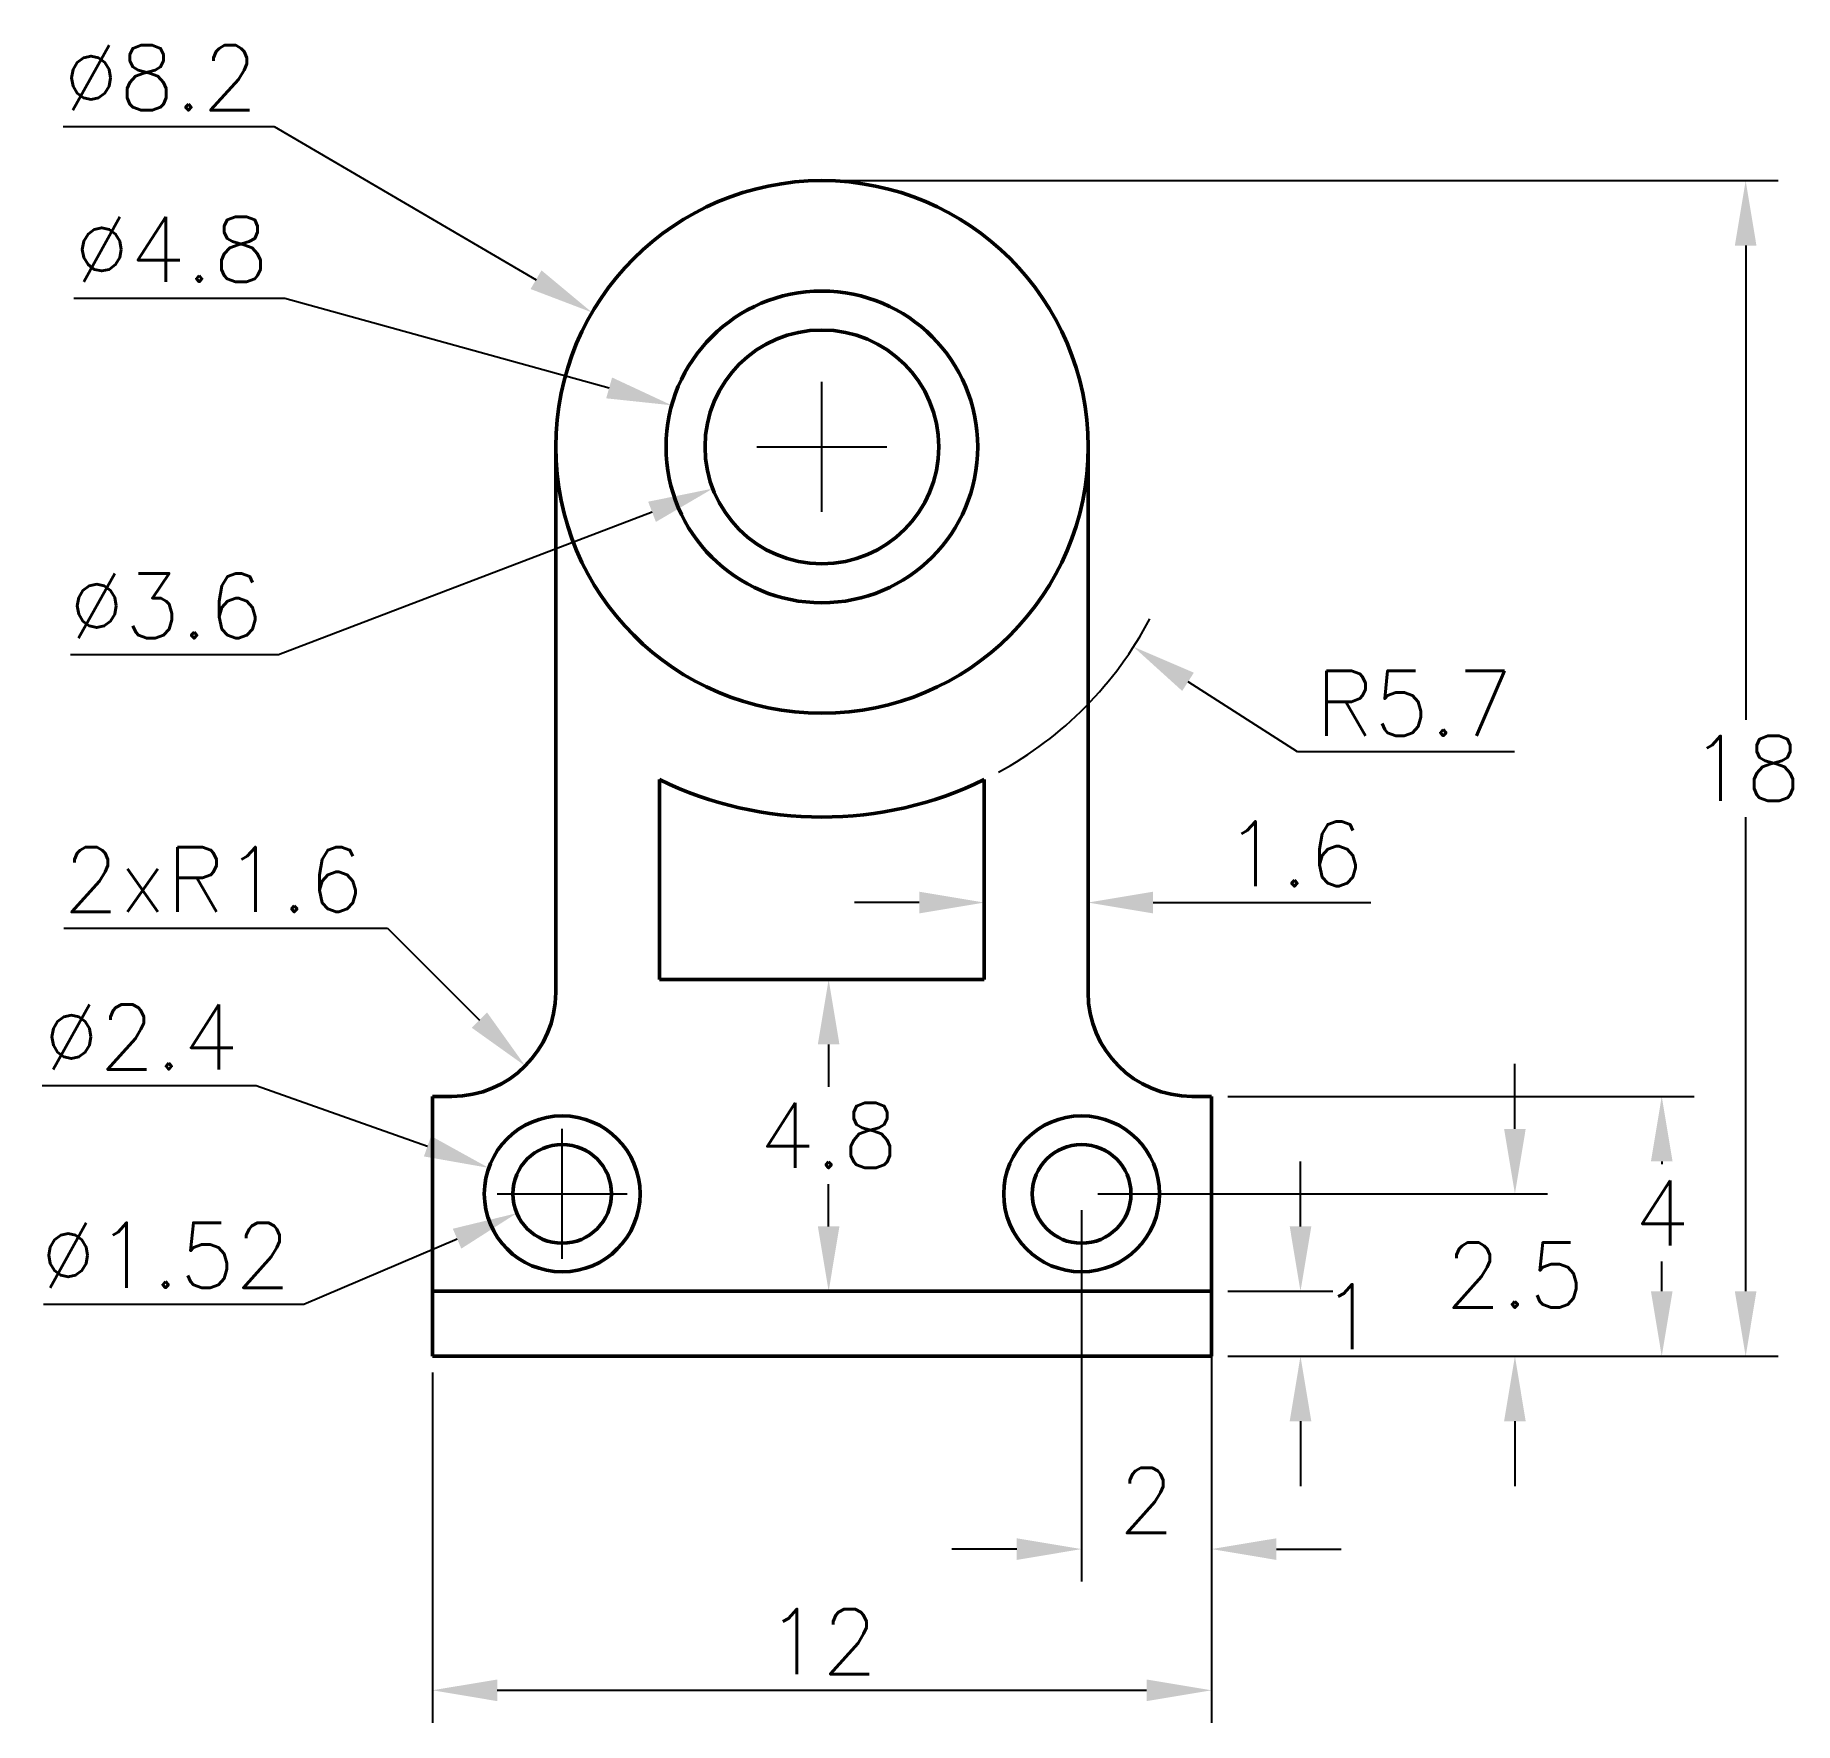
# Model space of a CAD drawing. Header units: millimetres. Extents: x 108.1 to 135.2, y 104.5 to 130.4.
import ezdxf

# ---------------------------------------------------------------- set-up
doc = ezdxf.new("R2010")
doc.units = ezdxf.units.MM
doc.layers.add('Dim', color=252, linetype='Continuous', transparency=0.4)
doc.styles.get("Standard").update_dxf_attribs({"font": 'simplex.shx'})
doc.dimstyles.new('ISO-25', dxfattribs={"dimscale": 0.4, "dimtxt": 2.5, "dimasz": 2.5, "dimexe": 1.25, "dimexo": 0.625, "dimtad": 1, "dimtih": 1, "dimtoh": 1, "dimdsep": 46, "dimtxsty": 'Standard', "dimcen": 2.5, "dimadec": 0, "dimazin": 0, "dimtfac": 1, "dimtofl": 0, "dimtmove": 0, "dimatfit": 3, "dimfxl": 1, "dimarcsym": 0})

# ---------------------------------------------------------------- blocks, each defined once
blk = doc.blocks.new('*D1')
at = {"layer": 'Defpoints', "color": 0, "transparency": 16777216}
for p in [(114.233, 110.094), (126.233, 110.094), (126.233, 104.951)]:
    blk.add_point(p, dxfattribs=at)
at = {"layer": 'Dim', "color": 0, "lineweight": -2, "transparency": 16777216}
for p, q in [((114.233, 109.844), (114.233, 104.451)), ((126.233, 109.844), (126.233, 104.451)), ((115.233, 104.951), (125.233, 104.951))]:
    blk.add_line(p, q, dxfattribs=at)
at = {"layer": 'Dim', "color": 0, "transparency": 16777216}
for points in [[(115.233, 105.117), (115.233, 104.784), (114.233, 104.951)], [(125.233, 105.117), (125.233, 104.784), (126.233, 104.951)]]:
    blk.add_solid(points, dxfattribs=at)
at = {"layer": 'Dim', "color": 0, "transparency": 16777216, "insert": (120.233, 105.701), "char_height": 1, "attachment_point": 5}
blk.add_mtext('12', dxfattribs=at)
blk = doc.blocks.new('*D2')
at = {"layer": 'Defpoints', "color": 0, "transparency": 16777216}
for p in [(120.233, 128.194), (126.233, 110.094), (134.461, 110.094)]:
    blk.add_point(p, dxfattribs=at)
at = {"layer": 'Dim', "color": 0, "lineweight": -2, "transparency": 16777216}
for p, q in [((120.483, 128.194), (134.961, 128.194)), ((134.461, 127.194), (134.461, 119.894)), ((134.461, 111.094), (134.461, 118.394)), ((126.483, 110.094), (134.961, 110.094))]:
    blk.add_line(p, q, dxfattribs=at)
at = {"layer": 'Dim', "color": 0, "transparency": 16777216}
for points in [[(134.294, 127.194), (134.627, 127.194), (134.461, 128.194)], [(134.294, 111.094), (134.627, 111.094), (134.461, 110.094)]]:
    blk.add_solid(points, dxfattribs=at)
at = {"layer": 'Dim', "color": 0, "transparency": 16777216, "insert": (134.461, 119.144), "char_height": 1, "attachment_point": 5}
blk.add_mtext('18', dxfattribs=at)
blk = doc.blocks.new('*D3')
at = {"layer": 'Defpoints', "color": 0, "transparency": 16777216}
for p in [(126.233, 111.094), (127.604, 111.094), (126.233, 110.094)]:
    blk.add_point(p, dxfattribs=at)
at = {"layer": 'Dim', "color": 0, "lineweight": -2, "transparency": 16777216}
for p, q in [((127.604, 112.094), (127.604, 113.094)), ((126.483, 111.094), (128.104, 111.094)), ((126.483, 110.094), (128.104, 110.094)), ((127.604, 109.094), (127.604, 108.094))]:
    blk.add_line(p, q, dxfattribs=at)
at = {"layer": 'Dim', "color": 0, "transparency": 16777216}
for points in [[(127.438, 112.094), (127.771, 112.094), (127.604, 111.094)], [(127.438, 109.094), (127.771, 109.094), (127.604, 110.094)]]:
    blk.add_solid(points, dxfattribs=at)
at = {"layer": 'Dim', "color": 0, "transparency": 16777216, "insert": (128.358, 110.702), "char_height": 1, "attachment_point": 5}
blk.add_mtext('1', dxfattribs=at)
blk = doc.blocks.new('*D4')
at = {"layer": 'Defpoints', "color": 0, "transparency": 16777216}
for p in [(126.233, 114.094), (133.168, 114.094), (126.233, 110.094)]:
    blk.add_point(p, dxfattribs=at)
at = {"layer": 'Dim', "color": 0, "lineweight": -2, "transparency": 16777216}
for p, q in [((126.483, 114.094), (133.668, 114.094)), ((133.168, 113.094), (133.168, 113.051)), ((133.168, 111.094), (133.168, 111.551)), ((126.483, 110.094), (133.668, 110.094))]:
    blk.add_line(p, q, dxfattribs=at)
at = {"layer": 'Dim', "color": 0, "transparency": 16777216}
for points in [[(133.002, 113.094), (133.335, 113.094), (133.168, 114.094)], [(133.002, 111.094), (133.335, 111.094), (133.168, 110.094)]]:
    blk.add_solid(points, dxfattribs=at)
at = {"layer": 'Dim', "color": 0, "transparency": 16777216, "insert": (133.168, 112.301), "char_height": 1, "attachment_point": 5}
blk.add_mtext('4', dxfattribs=at)
blk = doc.blocks.new('*D5')
at = {"layer": 'Defpoints', "color": 0, "transparency": 16777216}
for p in [(116.693, 126.164), (123.772, 122.025)]:
    blk.add_point(p, dxfattribs=at)
at = {"layer": 'Dim', "color": 0, "lineweight": -2, "transparency": 16777216}
for p, q in [((108.547, 129.027), (111.797, 129.027)), ((111.797, 129.027), (115.83, 126.668)), ((120.233, 123.094), (120.233, 125.094)), ((119.233, 124.094), (121.233, 124.094))]:
    blk.add_line(p, q, dxfattribs=at)
at = {"layer": 'Dim', "color": 0, "transparency": 16777216}
blk.add_solid([(115.914, 126.812), (115.746, 126.525), (116.693, 126.164)], dxfattribs=at)
at = {"layer": 'Dim', "color": 0, "transparency": 16777216, "insert": (110.047, 129.777), "char_height": 1, "attachment_point": 5}
blk.add_mtext('∅8.2', dxfattribs=at)
blk = doc.blocks.new('*D6')
at = {"layer": 'Defpoints', "color": 0, "transparency": 16777216}
for p in [(117.92, 124.735), (122.545, 123.453)]:
    blk.add_point(p, dxfattribs=at)
at = {"layer": 'Dim', "color": 0, "lineweight": -2, "transparency": 16777216}
for p, q in [((108.713, 126.386), (111.963, 126.386)), ((111.963, 126.386), (116.956, 125.002)), ((120.233, 123.094), (120.233, 125.094)), ((119.233, 124.094), (121.233, 124.094))]:
    blk.add_line(p, q, dxfattribs=at)
at = {"layer": 'Dim', "color": 0, "transparency": 16777216}
blk.add_solid([(117.001, 125.163), (116.911, 124.842), (117.92, 124.735)], dxfattribs=at)
at = {"layer": 'Dim', "color": 0, "transparency": 16777216, "insert": (110.213, 127.136), "char_height": 1, "attachment_point": 5}
blk.add_mtext('∅4.8', dxfattribs=at)
blk = doc.blocks.new('*D7')
at = {"layer": 'Defpoints', "color": 0, "transparency": 16777216}
for p in [(121.914, 124.737), (118.551, 123.452)]:
    blk.add_point(p, dxfattribs=at)
at = {"layer": 'Dim', "color": 0, "lineweight": -2, "transparency": 16777216}
for p, q in [((120.233, 123.094), (120.233, 125.094)), ((119.233, 124.094), (121.233, 124.094)), ((111.862, 120.897), (117.617, 123.095)), ((108.659, 120.897), (111.862, 120.897))]:
    blk.add_line(p, q, dxfattribs=at)
at = {"layer": 'Dim', "color": 0, "transparency": 16777216}
blk.add_solid([(117.557, 123.251), (117.676, 122.939), (118.551, 123.452)], dxfattribs=at)
at = {"layer": 'Dim', "color": 0, "transparency": 16777216, "insert": (110.135, 121.647), "char_height": 1, "attachment_point": 5}
blk.add_mtext('∅3.6', dxfattribs=at)
blk = doc.blocks.new('*D8')
at = {"layer": 'Defpoints', "color": 0, "transparency": 16777216}
for p in [(114.533, 115.694), (115.664, 114.563)]:
    blk.add_point(p, dxfattribs=at)
at = {"layer": 'Dim', "color": 0, "lineweight": -2, "transparency": 16777216}
for p, q in [((108.555, 116.684), (113.543, 116.684)), ((113.543, 116.684), (114.957, 115.27))]:
    blk.add_line(p, q, dxfattribs=at)
at = {"layer": 'Dim', "color": 0, "transparency": 16777216}
blk.add_solid([(115.075, 115.388), (114.839, 115.152), (115.664, 114.563)], dxfattribs=at)
at = {"layer": 'Dim', "color": 0, "transparency": 16777216, "insert": (110.864, 117.434), "char_height": 1, "attachment_point": 5}
blk.add_mtext('2xR1.6', dxfattribs=at)
blk = doc.blocks.new('*D9')
at = {"layer": 'Defpoints', "color": 0, "transparency": 16777216}
for p in [(115.101, 112.994), (117.364, 112.194)]:
    blk.add_point(p, dxfattribs=at)
at = {"layer": 'Dim', "color": 0, "lineweight": -2, "transparency": 16777216}
for p, q in [((108.221, 114.26), (111.519, 114.26)), ((111.519, 114.26), (114.158, 113.327)), ((116.233, 111.594), (116.233, 113.594)), ((115.233, 112.594), (117.233, 112.594))]:
    blk.add_line(p, q, dxfattribs=at)
at = {"layer": 'Dim', "color": 0, "transparency": 16777216}
blk.add_solid([(114.214, 113.484), (114.103, 113.17), (115.101, 112.994)], dxfattribs=at)
at = {"layer": 'Dim', "color": 0, "transparency": 16777216, "insert": (109.745, 115.01), "char_height": 1, "attachment_point": 5}
blk.add_mtext('∅2.4', dxfattribs=at)
blk = doc.blocks.new('*D10')
at = {"layer": 'Defpoints', "color": 0, "transparency": 16777216}
for p in [(116.932, 112.892), (115.533, 112.296)]:
    blk.add_point(p, dxfattribs=at)
at = {"layer": 'Dim', "color": 0, "lineweight": -2, "transparency": 16777216}
for p, q in [((116.233, 111.594), (116.233, 113.594)), ((115.233, 112.594), (117.233, 112.594)), ((112.255, 110.898), (114.614, 111.904)), ((108.243, 110.898), (112.255, 110.898))]:
    blk.add_line(p, q, dxfattribs=at)
at = {"layer": 'Dim', "color": 0, "transparency": 16777216}
blk.add_solid([(114.548, 112.057), (114.679, 111.751), (115.533, 112.296)], dxfattribs=at)
at = {"layer": 'Dim', "color": 0, "transparency": 16777216, "insert": (110.124, 111.648), "char_height": 1, "attachment_point": 5}
blk.add_mtext('∅1.52', dxfattribs=at)
blk = doc.blocks.new('*D11')
at = {"layer": 'Defpoints', "color": 0, "transparency": 16777216}
for p in [(124.233, 112.594), (126.233, 111.094), (126.233, 107.125)]:
    blk.add_point(p, dxfattribs=at)
at = {"layer": 'Dim', "color": 0, "lineweight": -2, "transparency": 16777216}
for p, q in [((124.233, 112.344), (124.233, 106.625)), ((126.233, 110.844), (126.233, 106.625)), ((123.233, 107.125), (122.233, 107.125)), ((127.233, 107.125), (128.233, 107.125))]:
    blk.add_line(p, q, dxfattribs=at)
at = {"layer": 'Dim', "color": 0, "transparency": 16777216}
for points in [[(123.233, 107.291), (123.233, 106.958), (124.233, 107.125)], [(127.233, 107.291), (127.233, 106.958), (126.233, 107.125)]]:
    blk.add_solid(points, dxfattribs=at)
at = {"layer": 'Dim', "color": 0, "transparency": 16777216, "insert": (125.233, 107.875), "char_height": 1, "attachment_point": 5}
blk.add_mtext('2', dxfattribs=at)
blk = doc.blocks.new('*D12')
at = {"layer": 'Defpoints', "color": 0, "transparency": 16777216}
for p in [(124.233, 112.594), (130.907, 112.594), (126.233, 110.094)]:
    blk.add_point(p, dxfattribs=at)
at = {"layer": 'Dim', "color": 0, "lineweight": -2, "transparency": 16777216}
for p, q in [((130.907, 113.594), (130.907, 114.594)), ((124.483, 112.594), (131.407, 112.594)), ((126.483, 110.094), (131.407, 110.094)), ((130.907, 109.094), (130.907, 108.094))]:
    blk.add_line(p, q, dxfattribs=at)
at = {"layer": 'Dim', "color": 0, "transparency": 16777216}
for points in [[(130.74, 113.594), (131.073, 113.594), (130.907, 112.594)], [(130.74, 109.094), (131.073, 109.094), (130.907, 110.094)]]:
    blk.add_solid(points, dxfattribs=at)
at = {"layer": 'Dim', "color": 0, "transparency": 16777216, "insert": (130.907, 111.344), "char_height": 1, "attachment_point": 5}
blk.add_mtext('2.5', dxfattribs=at)
blk = doc.blocks.new('*D13')
at = {"layer": 'Defpoints', "color": 0, "transparency": 16777216}
for p in [(122.733, 117.433), (124.333, 117.433), (124.333, 117.079)]:
    blk.add_point(p, dxfattribs=at)
at = {"layer": 'Dim', "color": 0, "lineweight": -2, "transparency": 16777216}
for p, q in [((122.733, 117.183), (122.733, 116.579)), ((124.333, 117.183), (124.333, 116.579)), ((121.733, 117.079), (120.733, 117.079)), ((125.333, 117.079), (128.69, 117.079))]:
    blk.add_line(p, q, dxfattribs=at)
at = {"layer": 'Dim', "color": 0, "transparency": 16777216}
for points in [[(121.733, 117.246), (121.733, 116.912), (122.733, 117.079)], [(125.333, 117.246), (125.333, 116.912), (124.333, 117.079)]]:
    blk.add_solid(points, dxfattribs=at)
at = {"layer": 'Dim', "color": 0, "transparency": 16777216, "insert": (127.511, 117.829), "char_height": 1, "attachment_point": 5}
blk.add_mtext('1.6', dxfattribs=at)
blk = doc.blocks.new('*D14')
at = {"layer": 'Defpoints', "color": 0, "transparency": 16777216}
for p in [(120.233, 115.894), (120.337, 115.894), (120.233, 111.094)]:
    blk.add_point(p, dxfattribs=at)
at = {"layer": 'Dim', "color": 0, "lineweight": -2, "transparency": 16777216}
for p, q in [((120.483, 115.894), (120.837, 115.894)), ((120.337, 114.894), (120.337, 114.244)), ((120.337, 112.094), (120.337, 112.744)), ((120.483, 111.094), (120.837, 111.094))]:
    blk.add_line(p, q, dxfattribs=at)
at = {"layer": 'Dim', "color": 0, "transparency": 16777216}
for points in [[(120.17, 114.894), (120.503, 114.894), (120.337, 115.894)], [(120.17, 112.094), (120.503, 112.094), (120.337, 111.094)]]:
    blk.add_solid(points, dxfattribs=at)
at = {"layer": 'Dim', "color": 0, "transparency": 16777216, "insert": (120.337, 113.494), "char_height": 1, "attachment_point": 5}
blk.add_mtext('4.8', dxfattribs=at)
blk = doc.blocks.new('*D15')
at = {"layer": 'Defpoints', "color": 0, "transparency": 16777216}
for p in [(120.233, 124.094), (125.031, 121.017)]:
    blk.add_point(p, dxfattribs=at)
at = {"layer": 'Dim', "color": 0, "lineweight": -2, "transparency": 16777216}
for p, q in [((120.233, 123.094), (120.233, 125.094)), ((119.233, 124.094), (121.233, 124.094)), ((127.556, 119.397), (125.872, 120.477)), ((130.901, 119.397), (127.556, 119.397))]:
    blk.add_line(p, q, dxfattribs=at)
blk.add_arc((120.233, 124.094), 5.7, 298.5273, 332.3518, dxfattribs=at)
at = {"layer": 'Dim', "color": 0, "transparency": 16777216}
blk.add_solid([(125.962, 120.618), (125.782, 120.337), (125.031, 121.017)], dxfattribs=at)
at = {"layer": 'Dim', "color": 0, "transparency": 16777216, "insert": (129.353, 120.147), "char_height": 1, "attachment_point": 5}
blk.add_mtext('R5.7', dxfattribs=at)

msp = doc.modelspace()

# ---------------------------------------------------------------- linework, layer by layer
at = {"lineweight": 50}
for p, q in [((116.133, 124.094), (116.133, 115.694)), ((124.333, 115.694), (124.333, 124.094)), ((117.733, 115.894), (122.733, 115.894)), ((114.533, 114.094), (114.233, 114.094)), ((114.233, 114.094), (114.233, 111.094)), ((126.233, 114.094), (125.933, 114.094)), ((126.233, 111.094), (126.233, 114.094)), ((114.233, 111.094), (126.233, 111.094)), ((114.233, 111.094), (114.233, 110.094)), ((126.233, 110.094), (126.233, 111.094)), ((114.233, 110.094), (126.233, 110.094))]:
    msp.add_line(p, q, dxfattribs=at)
for points in [[(117.733, 118.972), (117.733, 115.894)], [(122.733, 115.894), (122.733, 118.972)]]:
    msp.add_lwpolyline(points, dxfattribs=at)
for centre, radius in [((120.233, 124.094), 4.1), ((120.233, 124.094), 2.4), ((120.233, 124.094), 1.8), ((116.233, 112.594), 1.2), ((124.233, 112.594), 1.2), ((116.233, 112.594), 0.76), ((124.233, 112.594), 0.76)]:
    msp.add_circle(centre, radius, dxfattribs=at)
for centre, radius, start, end in [((120.233, 124.094), 5.7, 243.9856, 296.0144), ((114.533, 115.694), 1.6, 270, 0), ((125.933, 115.694), 1.6, 180, 270)]:
    msp.add_arc(centre, radius, start, end, dxfattribs=at)

# ---------------------------------------------------------------- dimensions: what is measured, and where the dimension line sits
at = {"layer": 'Dim'}
for p1, p2, picture, middle in [((123.772, 122.025), (116.693, 126.164), '*D5', (110.047, 129.027)), ((122.545, 123.453), (117.92, 124.735), '*D6', (110.213, 126.386)), ((121.914, 124.737), (118.551, 123.452), '*D7', (110.135, 120.897)), ((117.364, 112.194), (115.101, 112.994), '*D9', (109.745, 114.26)), ((116.932, 112.892), (115.533, 112.296), '*D10', (110.124, 110.898))]:
    dim = msp.add_diameter_dim_2p(p1=p1, p2=p2, dimstyle='ISO-25', dxfattribs=at)
    dim.commit()
    dim.dimension.update_dxf_attribs({"geometry": picture, "text_midpoint": middle, "dimtype": 163})
dim = msp.add_linear_dim(base=(134.461, 110.094), p1=(120.233, 128.194), p2=(126.233, 110.094), angle=90, text='18', dimstyle='ISO-25', dxfattribs=at)
dim.commit()
dim.dimension.update_dxf_attribs({"geometry": '*D2', "text_midpoint": (134.461, 119.144), "dimtype": 160})
dim = msp.add_radius_dim(center=(120.233, 124.094), mpoint=(125.031, 121.017), dimstyle='ISO-25', dxfattribs=at)
dim.commit()
dim.dimension.update_dxf_attribs({"geometry": '*D15', "text_midpoint": (129.353, 120.147)})
for base, p1, p2, picture, middle in [((124.333, 117.079), (122.733, 117.433), (124.333, 117.433), '*D13', (127.511, 117.829)), ((126.233, 107.125), (124.233, 112.594), (126.233, 111.094), '*D11', (125.233, 107.875))]:
    dim = msp.add_linear_dim(base=base, p1=p1, p2=p2, dimstyle='ISO-25', dxfattribs=at)
    dim.commit()
    dim.dimension.update_dxf_attribs({"geometry": picture, "text_midpoint": middle})
dim = msp.add_radius_dim(center=(114.533, 115.694), mpoint=(115.664, 114.563), text='2x<>', dimstyle='ISO-25', dxfattribs=at)
dim.commit()
dim.dimension.update_dxf_attribs({"geometry": '*D8', "text_midpoint": (110.864, 116.684), "dimtype": 164})
for base, p1, p2, picture, middle in [((120.337, 115.894), (120.233, 111.094), (120.233, 115.894), '*D14', (120.337, 113.494)), ((130.907, 112.594), (126.233, 110.094), (124.233, 112.594), '*D12', (130.907, 111.344))]:
    dim = msp.add_linear_dim(base=base, p1=p1, p2=p2, angle=90, dimstyle='ISO-25', dxfattribs=at)
    dim.commit()
    dim.dimension.update_dxf_attribs({"geometry": picture, "text_midpoint": middle})
for base, p2, picture, middle in [((133.168, 114.094), (126.233, 114.094), '*D4', (133.168, 112.301)), ((127.604, 111.094), (126.233, 111.094), '*D3', (128.358, 110.702))]:
    dim = msp.add_linear_dim(base=base, p1=(126.233, 110.094), p2=p2, angle=90, dimstyle='ISO-25', override={"dimtmove": 2}, dxfattribs=at)
    dim.commit()
    dim.dimension.update_dxf_attribs({"geometry": picture, "text_midpoint": middle, "dimtype": 160})
dim = msp.add_linear_dim(base=(126.233, 104.951), p1=(114.233, 110.094), p2=(126.233, 110.094), dimstyle='ISO-25', dxfattribs=at)
dim.commit()
dim.dimension.update_dxf_attribs({"geometry": '*D1', "text_midpoint": (120.233, 104.951), "dimtype": 160})

doc.saveas('drawing.dxf')
